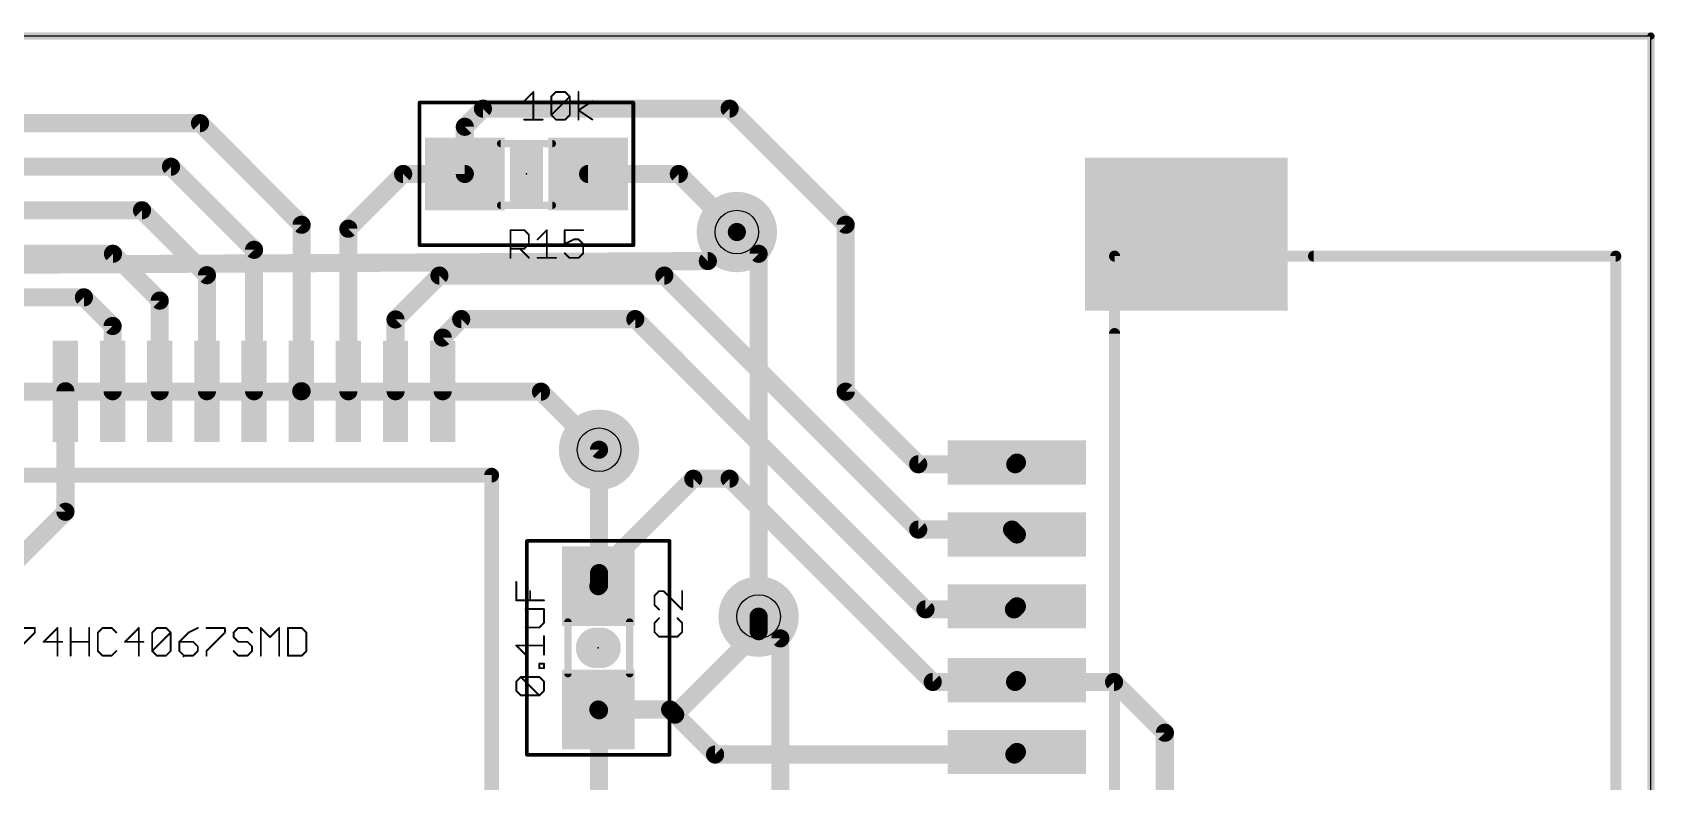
# Model space of a CAD drawing. Extents: x -0.1 to 97.8, y -2.6 to 30.1.
# Drawn here: x 75.39 to 97.75, y 19.73 to 30.05 of the extents above; entities that cross this region are included whole.
import ezdxf

# ---------------------------------------------------------------- set-up
doc = ezdxf.new("R2010")
doc.units = 0
for name, color, linetype in [('1', 22, 'CONTINUOUS'), ('16', 175, 'CONTINUOUS'), ('18', 82, 'CONTINUOUS'), ('20', 7, 'CONTINUOUS'), ('21', 253, 'CONTINUOUS'), ('23', 7, 'CONTINUOUS'), ('25', 253, 'CONTINUOUS'), ('27', 253, 'CONTINUOUS'), ('39', 22, 'CONTINUOUS'), ('44', 253, 'CONTINUOUS'), ('51', 253, 'CONTINUOUS')]:
    doc.layers.add(name, color=color, linetype=linetype)

# ---------------------------------------------------------------- blocks, each defined once
blk = doc.blocks.new('RECT')
blk.add_solid([(-0.5, -0.5), (0.5, -0.5), (-0.5, 0.5), (0.5, 0.5)])
blk = doc.blocks.new('ROUNDV')
at = {"const_width": 0.5}
blk.add_lwpolyline([(0, -0.25, 1), (0, 0.25, 1), (0, -0.25)], format="xyb", dxfattribs=at)

msp = doc.modelspace()

# ---------------------------------------------------------------- linework, layer by layer
at = {"layer": '1'}
for points, const_width in [([(0, 30), (97.7, 30)], 0.1), ([(97.7, 30), (97.7, 0)], 0.1), ([(81.35, 28.75), (81.6, 29)], 0.25), ([(81.6, 29), (85, 29)], 0.25), ([(85, 29), (86.6, 27.4)], 0.25), ([(77.7, 28.8), (10.9, 28.8)], 0.25), ([(79.1, 27.4), (77.7, 28.8)], 0.25), ([(81.35, 28.1), (81.35, 28.75)], 0.25), ([(77.3, 28.2), (16.9, 28.2)], 0.25), ([(78.445, 27.055), (77.3, 28.2)], 0.25), ([(79.745, 27.345), (80.5, 28.1)], 0.25), ([(80.5, 28.1), (81.35, 28.1)], 0.25), ([(83.05, 28.1), (84.3, 28.1)], 0.25), ([(84.3, 28.1), (85.1, 27.3)], 0.25), ([(76.9, 27.6), (20.8, 27.6)], 0.25), ([(77.795, 26.705), (76.9, 27.6)], 0.25), ([(79.1, 25.106), (79.1, 27.4)], 0.25), ([(86.6, 27.4), (86.6, 25.1)], 0.25), ([(79.745, 25.106), (79.745, 27.345)], 0.25), ([(76.5, 27), (27.3, 27)], 0.25), ([(77.145, 26.355), (76.5, 27)], 0.25), ([(78.445, 25.106), (78.445, 27.055)], 0.25), ([(77.795, 25.106), (77.795, 26.705)], 0.25), ([(80.395, 26.095), (81, 26.7)], 0.25), ([(81, 26.7), (84.1, 26.7)], 0.25), ([(84.1, 26.7), (87.6, 23.2)], 0.25), ([(76.1, 26.4), (30.7, 26.4)], 0.25), ([(76.495, 26.005), (76.1, 26.4)], 0.25), ([(77.145, 25.106), (77.145, 26.355)], 0.25), ([(80.395, 25.106), (80.395, 26.095)], 0.25), ([(81.045, 25.845), (81.3, 26.1)], 0.25), ([(81.3, 26.1), (83.7, 26.1)], 0.25), ([(83.7, 26.1), (87.7, 22.1)], 0.25), ([(76.495, 25.106), (76.495, 26.005)], 0.25), ([(81.045, 25.106), (81.045, 25.845)], 0.25), ([(75.845, 25.106), (75.845, 23.445)], 0.25), ([(79.095, 25.106), (79.1, 25.106)], 0.25), ([(86.6, 25.1), (87.6, 24.1)], 0.25), ([(83.2, 24.3), (83.2, 22.6)], 0.25), ([(87.6, 24.1), (88.9376, 24.1)], 0.25), ([(88.9376, 24.1), (88.9606, 24.123)], 0.25), ([(83.2, 22.6), (84.5, 23.9)], 0.25), ([(84.5, 23.9), (85, 23.9)], 0.25), ([(85, 23.9), (87.8, 21.1)], 0.25), ([(75.845, 23.445), (74.7, 22.3)], 0.25), ([(87.6, 23.2), (88.893, 23.2)], 0.25), ([(88.893, 23.2), (88.9606, 23.1324)], 0.25), ([(83.2, 22.43), (83.2, 22.6)], 0.25), ([(83.2, 22.43), (83.19, 22.42)], 0.25), ([(87.7, 22.1), (88.9188, 22.1)], 0.25), ([(88.9188, 22.1), (88.9606, 22.1418)], 0.25), ([(85.4, 21.8), (84.25, 20.65)], 0.25), ([(85.4, 22), (85.4, 21.8)], 0.25), ([(88.9348, 21.1), (88.9606, 21.1258)], 0.25), ([(87.8, 21.1), (88.9348, 21.1)], 0.25), ([(90.3, 21.1), (88.9348, 21.1)], 0.25), ([(91, 20.4), (90.3, 21.1)], 0.25), ([(83.2, 20.71), (83.19, 20.72)], 0.25), ([(83.19, 20.72), (84.18, 20.72)], 0.25), ([(83.2, 19.5), (83.2, 20.71)], 0.25), ([(84.18, 20.72), (84.25, 20.65)], 0.25), ([(84.25, 20.65), (84.8, 20.1)], 0.25), ([(91, 13.8), (91, 20.4)], 0.25), ([(84.8, 20.1), (88.9254, 20.1)], 0.25), ([(88.9254, 20.1), (88.9606, 20.1352)], 0.25)]:
    msp.add_lwpolyline(points, dxfattribs=dict(at, const_width=const_width))
for points, const_width in [([(97.725, 30, 1), (97.675, 30)], 0.05), ([(97.7, 29.975, 1), (97.7, 30.025)], 0.05), ([(81.6, 29.0625, 1), (81.6, 28.9375)], 0.125), ([(81.6442, 28.9558, 1), (81.5558, 29.0442)], 0.125), ([(85.0442, 29.0442, 1), (84.9558, 28.9558)], 0.125), ([(85, 28.9375, 1), (85, 29.0625)], 0.125), ([(77.7442, 28.8442, 1), (77.6558, 28.7558)], 0.125), ([(77.7, 28.7375, 1), (77.7, 28.8625)], 0.125), ([(81.4125, 28.75, 1), (81.2875, 28.75)], 0.125), ([(81.3058, 28.7942, 1), (81.3942, 28.7058)], 0.125), ([(77.3442, 28.2442, 1), (77.2558, 28.1558)], 0.125), ([(77.3, 28.1375, 1), (77.3, 28.2625)], 0.125), ([(80.5, 28.1625, 1), (80.5, 28.0375)], 0.125), ([(80.5442, 28.0558, 1), (80.4558, 28.1442)], 0.125), ([(81.35, 28.0375, 1), (81.35, 28.1625)], 0.125), ([(83.05, 28.1625, 1), (83.05, 28.0375)], 0.125), ([(84.3442, 28.1442, 1), (84.2558, 28.0558)], 0.125), ([(84.3, 28.0375, 1), (84.3, 28.1625)], 0.125), ([(81.2875, 28.1, 1), (81.4125, 28.1)], 0.125), ([(76.9442, 27.6442, 1), (76.8558, 27.5558)], 0.125), ([(76.9, 27.5375, 1), (76.9, 27.6625)], 0.125), ([(79.1625, 27.4, 1), (79.0375, 27.4)], 0.125), ([(79.0558, 27.3558, 1), (79.1442, 27.4442)], 0.125), ([(86.6625, 27.4, 1), (86.5375, 27.4)], 0.125), ([(86.5558, 27.3558, 1), (86.6442, 27.4442)], 0.125), ([(79.8075, 27.345, 1), (79.6825, 27.345)], 0.125), ([(79.7008, 27.3892, 1), (79.7892, 27.3008)], 0.125), ([(85.0558, 27.2558, 1), (85.1442, 27.3442)], 0.125), ([(76.5442, 27.0442, 1), (76.4558, 26.9558)], 0.125), ([(76.5, 26.9375, 1), (76.5, 27.0625)], 0.125), ([(78.5075, 27.055, 1), (78.3825, 27.055)], 0.125), ([(78.4008, 27.0108, 1), (78.4892, 27.0992)], 0.125), ([(77.8575, 26.705, 1), (77.7325, 26.705)], 0.125), ([(77.7508, 26.6608, 1), (77.8392, 26.7492)], 0.125), ([(81, 26.7625, 1), (81, 26.6375)], 0.125), ([(81.0442, 26.6558, 1), (80.9558, 26.7442)], 0.125), ([(84.1442, 26.7442, 1), (84.0558, 26.6558)], 0.125), ([(84.1, 26.6375, 1), (84.1, 26.7625)], 0.125), ([(76.1442, 26.4442, 1), (76.0558, 26.3558)], 0.125), ([(76.1, 26.3375, 1), (76.1, 26.4625)], 0.125), ([(77.2075, 26.355, 1), (77.0825, 26.355)], 0.125), ([(77.1008, 26.3108, 1), (77.1892, 26.3992)], 0.125), ([(80.4575, 26.095, 1), (80.3325, 26.095)], 0.125), ([(80.3508, 26.1392, 1), (80.4392, 26.0508)], 0.125), ([(81.3, 26.1625, 1), (81.3, 26.0375)], 0.125), ([(81.3442, 26.0558, 1), (81.2558, 26.1442)], 0.125), ([(83.7442, 26.1442, 1), (83.6558, 26.0558)], 0.125), ([(83.7, 26.0375, 1), (83.7, 26.1625)], 0.125), ([(76.5575, 26.005, 1), (76.4325, 26.005)], 0.125), ([(76.4508, 25.9608, 1), (76.5392, 26.0492)], 0.125), ([(81.1075, 25.845, 1), (80.9825, 25.845)], 0.125), ([(81.0008, 25.8892, 1), (81.0892, 25.8008)], 0.125), ([(75.9075, 25.106, 1), (75.7825, 25.106)], 0.125), ([(76.4325, 25.106, 1), (76.5575, 25.106)], 0.125), ([(77.0825, 25.106, 1), (77.2075, 25.106)], 0.125), ([(77.7325, 25.106, 1), (77.8575, 25.106)], 0.125), ([(78.3825, 25.106, 1), (78.5075, 25.106)], 0.125), ([(79.095, 25.1685, 1), (79.095, 25.0435)], 0.125), ([(79.0375, 25.106, 1), (79.1625, 25.106)], 0.125), ([(79.1, 25.0435, 1), (79.1, 25.1685)], 0.125), ([(79.6825, 25.106, 1), (79.8075, 25.106)], 0.125), ([(80.3325, 25.106, 1), (80.4575, 25.106)], 0.125), ([(80.9825, 25.106, 1), (81.1075, 25.106)], 0.125), ([(86.6442, 25.1442, 1), (86.5558, 25.0558)], 0.125), ([(86.5375, 25.1, 1), (86.6625, 25.1)], 0.125), ([(83.2625, 24.3, 1), (83.1375, 24.3)], 0.125), ([(87.6, 24.1625, 1), (87.6, 24.0375)], 0.125), ([(87.5558, 24.0558, 1), (87.6442, 24.1442)], 0.125), ([(88.8934, 24.1442, 1), (88.9818, 24.0558)], 0.125), ([(89.0048, 24.0788, 1), (88.9164, 24.1672)], 0.125), ([(88.9376, 24.0375, 1), (88.9376, 24.1625)], 0.125), ([(84.5, 23.9625, 1), (84.5, 23.8375)], 0.125), ([(84.5442, 23.8558, 1), (84.4558, 23.9442)], 0.125), ([(85.0442, 23.9442, 1), (84.9558, 23.8558)], 0.125), ([(85, 23.8375, 1), (85, 23.9625)], 0.125), ([(75.7825, 23.445, 1), (75.9075, 23.445)], 0.125), ([(75.8892, 23.4008, 1), (75.8008, 23.4892)], 0.125), ([(87.6, 23.2625, 1), (87.6, 23.1375)], 0.125), ([(87.5558, 23.1558, 1), (87.6442, 23.2442)], 0.125), ([(88.9372, 23.2442, 1), (88.8488, 23.1558)], 0.125), ([(88.893, 23.1375, 1), (88.893, 23.2625)], 0.125), ([(88.9164, 23.0882, 1), (89.0048, 23.1766)], 0.125), ([(83.2625, 22.6, 1), (83.1375, 22.6)], 0.125), ([(83.1558, 22.6442, 1), (83.2442, 22.5558)], 0.125), ([(83.1375, 22.6, 1), (83.2625, 22.6)], 0.125), ([(83.1458, 22.4642, 1), (83.2342, 22.3758)], 0.125), ([(83.1375, 22.43, 1), (83.2625, 22.43)], 0.125), ([(83.2442, 22.3858, 1), (83.1558, 22.4742)], 0.125), ([(87.7, 22.1625, 1), (87.7, 22.0375)], 0.125), ([(87.6558, 22.0558, 1), (87.7442, 22.1442)], 0.125), ([(88.8746, 22.1442, 1), (88.963, 22.0558)], 0.125), ([(89.0048, 22.0976, 1), (88.9164, 22.186)], 0.125), ([(88.9188, 22.0375, 1), (88.9188, 22.1625)], 0.125), ([(85.4625, 22, 1), (85.3375, 22)], 0.125), ([(85.4442, 21.7558, 1), (85.3558, 21.8442)], 0.125), ([(85.3375, 21.8, 1), (85.4625, 21.8)], 0.125), ([(89.0048, 21.0816, 1), (88.9164, 21.17)], 0.125), ([(87.8, 21.1625, 1), (87.8, 21.0375)], 0.125), ([(87.7558, 21.0558, 1), (87.8442, 21.1442)], 0.125), ([(88.9348, 21.1625, 1), (88.9348, 21.0375)], 0.125), ([(88.8906, 21.1442, 1), (88.979, 21.0558)], 0.125), ([(88.9348, 21.0375, 1), (88.9348, 21.1625)], 0.125), ([(90.3442, 21.1442, 1), (90.2558, 21.0558)], 0.125), ([(90.3, 21.0375, 1), (90.3, 21.1625)], 0.125), ([(83.2342, 20.7642, 1), (83.1458, 20.6758)], 0.125), ([(83.19, 20.7825, 1), (83.19, 20.6575)], 0.125), ([(83.2625, 20.71, 1), (83.1375, 20.71)], 0.125), ([(83.1558, 20.6658, 1), (83.2442, 20.7542)], 0.125), ([(84.2242, 20.7642, 1), (84.1358, 20.6758)], 0.125), ([(84.18, 20.6575, 1), (84.18, 20.7825)], 0.125), ([(84.2942, 20.6942, 1), (84.2058, 20.6058)], 0.125), ([(84.2058, 20.6942, 1), (84.2942, 20.6058)], 0.125), ([(84.2058, 20.6058, 1), (84.2942, 20.6942)], 0.125), ([(91.0625, 20.4, 1), (90.9375, 20.4)], 0.125), ([(90.9558, 20.3558, 1), (91.0442, 20.4442)], 0.125), ([(84.8, 20.1625, 1), (84.8, 20.0375)], 0.125), ([(84.7558, 20.0558, 1), (84.8442, 20.1442)], 0.125), ([(88.8812, 20.1442, 1), (88.9696, 20.0558)], 0.125), ([(89.0048, 20.091, 1), (88.9164, 20.1794)], 0.125), ([(88.9254, 20.0375, 1), (88.9254, 20.1625)], 0.125)]:
    msp.add_lwpolyline(points, format="xyb", dxfattribs=dict(at, const_width=const_width))
at = {"layer": '16'}
for points, const_width in [([(0, 30), (97.7, 30)], 0.01), ([(97.7, 30), (97.7, 0)], 0.01), ([(84.7, 26.9), (85.1, 27.3)], 0.25), ([(85.1, 27.3), (85.4, 27)], 0.25), ([(85.4, 27), (85.4, 22)], 0.25), ([(65.5, 26.8), (84.7, 26.9)], 0.25), ([(72.6, 25.1), (82.4, 25.1)], 0.25), ([(82.4, 25.1), (83.2, 24.3)], 0.25), ([(85.7, 21.7), (85.4, 22)], 0.25), ([(85.7, 6.4), (85.7, 21.7)], 0.25)]:
    msp.add_lwpolyline(points, dxfattribs=dict(at, const_width=const_width))
for points, const_width in [([(97.7025, 30, 1), (97.6975, 30)], 0.005), ([(97.7, 29.9975, 1), (97.7, 30.0025)], 0.005), ([(85.1442, 27.3442, 1), (85.0558, 27.2558)], 0.125), ([(85.1442, 27.2558, 1), (85.0558, 27.3442)], 0.125), ([(85.4625, 27, 1), (85.3375, 27)], 0.125), ([(85.3558, 26.9558, 1), (85.4442, 27.0442)], 0.125), ([(84.6558, 26.9442, 1), (84.7442, 26.8558)], 0.125), ([(84.7003, 26.8375, 1), (84.6997, 26.9625)], 0.125), ([(82.4442, 25.1442, 1), (82.3558, 25.0558)], 0.125), ([(82.4, 25.0375, 1), (82.4, 25.1625)], 0.125), ([(83.1558, 24.2558, 1), (83.2442, 24.3442)], 0.125), ([(85.4442, 22.0442, 1), (85.3558, 21.9558)], 0.125), ([(85.3375, 22, 1), (85.4625, 22)], 0.125), ([(85.7625, 21.7, 1), (85.6375, 21.7)], 0.125), ([(85.6558, 21.6558, 1), (85.7442, 21.7442)], 0.125)]:
    msp.add_lwpolyline(points, format="xyb", dxfattribs=dict(at, const_width=const_width))
at = {"layer": '20'}
for p, q in [((97.7, 30), (0, 30)), ((97.7, 0), (97.7, 30))]:
    msp.add_line(p, q, dxfattribs=at)
at = {"layer": '21'}
for points, const_width in [([(97.2156, 26.9678), (93.05, 26.9678)], 0.1524), ([(97.2156, 6.2922), (97.2156, 26.9678)], 0.1524), ([(90.3068, 25.901), (90.3068, 7.359)], 0.1524), ([(73.22, 23.95), (81.72, 23.95)], 0.2032), ([(81.72, 23.95), (81.72, 18.95)], 0.2032), ([(83.2205, 21.57), (83.1595, 21.57)], 0.5588)]:
    msp.add_lwpolyline(points, dxfattribs=dict(at, const_width=const_width))
for points, const_width in [([(93.05, 27.0059, 1), (93.05, 26.9297)], 0.0762), ([(97.2537, 26.9678, 1), (97.1775, 26.9678)], 0.0762), ([(97.2156, 26.9297, 1), (97.2156, 27.0059)], 0.0762), ([(90.3449, 25.901, 1), (90.2687, 25.901)], 0.0762), ([(81.7708, 23.95, 1), (81.6692, 23.95)], 0.1016), ([(81.72, 23.8992, 1), (81.72, 24.0008)], 0.1016), ([(83.1595, 21.7097, 1), (83.1595, 21.4303)], 0.2794), ([(83.2205, 21.4303, 1), (83.2205, 21.7097)], 0.2794)]:
    msp.add_lwpolyline(points, format="xyb", dxfattribs=dict(at, const_width=const_width))
at = {"layer": '23'}
for p in [(82.2, 28.1), (83.19, 21.57), (77.47, 21.45)]:
    msp.add_point(p, dxfattribs=at)
at = {"layer": '25', "const_width": 0.0127}
for points in [[(81.9791, 27.332, 1), (81.9791, 27.3193)], [(81.9854, 27.3256, 1), (81.9727, 27.3256)], [(82.1742, 27.3301, 1), (82.1653, 27.3211)], [(82.1697, 27.3193, 1), (82.1697, 27.332)], [(82.4867, 27.3256, 1), (82.474, 27.3256)], [(82.4849, 27.3211, 1), (82.4759, 27.3301)], [(82.7275, 27.332, 1), (82.7275, 27.3193)], [(82.7338, 27.3256, 1), (82.7211, 27.3256)], [(82.9817, 27.3193, 1), (82.9817, 27.332)], [(81.9791, 27.0778, 1), (81.9791, 27.0651)], [(82.1107, 27.0759, 1), (82.1017, 27.0669)], [(82.1653, 27.0759, 1), (82.1742, 27.0669)], [(82.1697, 27.0651, 1), (82.1697, 27.0778)], [(82.2396, 27.2621, 1), (82.2269, 27.2621)], [(82.2269, 27.135, 1), (82.2396, 27.135)], [(82.2288, 27.2576, 1), (82.2378, 27.2666)], [(82.2378, 27.1305, 1), (82.2288, 27.1395)], [(82.3488, 27.203, 1), (82.3578, 27.194)], [(82.7247, 27.1406, 1), (82.7303, 27.1293)], [(82.7211, 27.135, 1), (82.7338, 27.135)], [(82.8546, 27.2049, 1), (82.8546, 27.1922)], [(82.8574, 27.1928, 1), (82.8518, 27.2042)], [(82.9226, 27.203, 1), (82.9137, 27.194)], [(82.9182, 27.1922, 1), (82.9182, 27.2049)], [(82.9881, 27.135, 1), (82.9754, 27.135)], [(82.9772, 27.1305, 1), (82.9862, 27.1395)], [(81.9727, 26.9443, 1), (81.9854, 26.9443)], [(82.2288, 26.9398, 1), (82.2378, 26.9488)], [(82.3533, 26.9507, 1), (82.3533, 26.938)], [(82.474, 26.9443, 1), (82.4867, 26.9443)], [(82.6075, 26.938, 1), (82.6075, 26.9507)], [(82.732, 27.0123, 1), (82.723, 27.0034)], [(82.791, 26.9507, 1), (82.791, 26.938)], [(82.7866, 26.9398, 1), (82.7955, 26.9488)], [(82.9137, 26.9488, 1), (82.9226, 26.9398)], [(82.9182, 26.938, 1), (82.9182, 26.9507)], [(82.9754, 27.0079, 1), (82.9881, 27.0079)], [(82.9862, 27.0034, 1), (82.9772, 27.0123)], [(84.0279, 22.3581, 1), (84.0279, 22.3454)], [(84.0324, 22.3472, 1), (84.0234, 22.3562)], [(84.096, 22.3562, 1), (84.087, 22.3472)], [(84.0915, 22.3454, 1), (84.0915, 22.3581)], [(84.3521, 22.3517, 1), (84.3394, 22.3517)], [(83.9707, 22.2882, 1), (83.958, 22.2882)], [(83.9599, 22.2926, 1), (83.9689, 22.2837)], [(83.9689, 22.1655, 1), (83.9599, 22.1566)], [(83.958, 22.161, 1), (83.9707, 22.161)], [(83.9707, 21.9139, 1), (83.958, 21.9139)], [(83.9599, 21.9184, 1), (83.9689, 21.9095)], [(84.0234, 22.093, 1), (84.0324, 22.102)], [(84.0324, 21.973, 1), (84.0234, 21.982)], [(84.2866, 21.982, 1), (84.2777, 21.973)], [(84.3394, 22.0975, 1), (84.3521, 22.0975)], [(84.3521, 21.9139, 1), (84.3394, 21.9139)], [(84.3412, 22.093, 1), (84.3502, 22.102)], [(84.3412, 21.9095, 1), (84.3502, 21.9184)], [(83.9689, 21.7913, 1), (83.9599, 21.7823)], [(83.958, 21.7868, 1), (83.9707, 21.7868)], [(84.0279, 21.7296, 1), (84.0279, 21.7169)], [(84.0234, 21.7188, 1), (84.0324, 21.7278)], [(84.2777, 21.7278, 1), (84.2866, 21.7188)], [(84.2821, 21.7169, 1), (84.2821, 21.7296)], [(84.3394, 21.7868, 1), (84.3521, 21.7868)], [(84.3502, 21.7823, 1), (84.3412, 21.7913)]]:
    msp.add_lwpolyline(points, format="xyb", dxfattribs=at)
at = {"layer": '25', "const_width": 0.0254}
for points in [[(81.9791, 26.9443), (81.9791, 27.3256)], [(81.9791, 27.3256), (82.1697, 27.3256)], [(82.1697, 27.3256), (82.2333, 27.2621)], [(82.3533, 27.1985), (82.4804, 27.3256)], [(82.4804, 27.3256), (82.4804, 26.9443)], [(82.9817, 27.3256), (82.7275, 27.3256)], [(82.7275, 27.3256), (82.7275, 27.135)], [(82.1697, 27.0714), (81.9791, 27.0714)], [(82.1062, 27.0714), (82.2333, 26.9443)], [(82.2333, 27.135), (82.1697, 27.0714)], [(82.2333, 27.2621), (82.2333, 27.135)], [(82.7275, 27.135), (82.8546, 27.1985)], [(82.8546, 27.1985), (82.9182, 27.1985)], [(82.9182, 27.1985), (82.9817, 27.135)], [(82.9817, 27.135), (82.9817, 27.0079)], [(82.3533, 26.9443), (82.6075, 26.9443)], [(82.791, 26.9443), (82.7275, 27.0079)], [(82.9182, 26.9443), (82.791, 26.9443)], [(82.9817, 27.0079), (82.9182, 26.9443)], [(84.0279, 22.3517), (83.9644, 22.2882)], [(84.0915, 22.3517), (84.0279, 22.3517)], [(84.3457, 22.0975), (84.0915, 22.3517)], [(84.3457, 22.3517), (84.3457, 22.0975)], [(83.9644, 22.2882), (83.9644, 22.161)], [(83.9644, 22.161), (84.0279, 22.0975)], [(84.0279, 21.9775), (83.9644, 21.9139)], [(83.9644, 21.9139), (83.9644, 21.7868)], [(84.3457, 21.9139), (84.2821, 21.9775)], [(84.3457, 21.7868), (84.3457, 21.9139)], [(83.9644, 21.7868), (84.0279, 21.7233)], [(84.0279, 21.7233), (84.2821, 21.7233)], [(84.2821, 21.7233), (84.3457, 21.7868)]]:
    msp.add_lwpolyline(points, dxfattribs=at)
at = {"layer": '27', "const_width": 0.0254}
for points in [[(82.1684, 29.1035), (82.2956, 29.2306)], [(82.2956, 29.2306), (82.2956, 28.8493)], [(82.5427, 29.1671), (82.6062, 29.2306)], [(82.5427, 28.9129), (82.5427, 29.1671)], [(82.5427, 28.9129), (82.7969, 29.1671)], [(82.6062, 29.2306), (82.7333, 29.2306)], [(82.7333, 29.2306), (82.7969, 29.1671)], [(82.7969, 29.1671), (82.7969, 28.9129)], [(82.9169, 28.8493), (82.9169, 29.2306)], [(82.9169, 28.9764), (83.1075, 29.1035)], [(82.1684, 28.8493), (82.4227, 28.8493)], [(82.6062, 28.8493), (82.5427, 28.9129)], [(82.7333, 28.8493), (82.6062, 28.8493)], [(82.7969, 28.9129), (82.7333, 28.8493)], [(83.1075, 28.8493), (82.9169, 28.9764)], [(82.0594, 22.2245), (82.0594, 22.4787)], [(82.25, 22.2245), (82.25, 22.3516)], [(82.4407, 22.2245), (82.0594, 22.2245)], [(82.4407, 22.1045), (82.1865, 22.1045)], [(82.3771, 21.8503), (82.4407, 21.9138)], [(82.4407, 21.9138), (82.4407, 22.1045)], [(75.1695, 21.844), (75.4237, 21.844)], [(75.4237, 21.7805), (75.1695, 21.5263)], [(75.4237, 21.844), (75.4237, 21.7805)], [(75.7344, 21.844), (75.5437, 21.6534)], [(75.7344, 21.4627), (75.7344, 21.844)], [(75.9179, 21.4627), (75.9179, 21.844)], [(76.1722, 21.844), (76.1722, 21.4627)], [(76.3557, 21.844), (76.2921, 21.7805)], [(76.2921, 21.7805), (76.2921, 21.5263)], [(76.4828, 21.844), (76.3557, 21.844)], [(76.5464, 21.7805), (76.4828, 21.844)], [(76.857, 21.844), (76.6664, 21.6534)], [(76.857, 21.4627), (76.857, 21.844)], [(77.0406, 21.7805), (77.1041, 21.844)], [(77.0406, 21.5263), (77.0406, 21.7805)], [(77.0406, 21.5263), (77.2948, 21.7805)], [(77.1041, 21.844), (77.2312, 21.844)], [(77.2312, 21.844), (77.2948, 21.7805)], [(77.2948, 21.7805), (77.2948, 21.5263)], [(77.5419, 21.7805), (77.4148, 21.6534)], [(77.669, 21.844), (77.5419, 21.7805)], [(77.789, 21.844), (78.0432, 21.844)], [(78.0432, 21.7805), (77.789, 21.5263)], [(78.0432, 21.844), (78.0432, 21.7805)], [(78.2267, 21.844), (78.1632, 21.7805)], [(78.1632, 21.7805), (78.1632, 21.7169)], [(78.1632, 21.7169), (78.2267, 21.6534)], [(78.3538, 21.844), (78.2267, 21.844)], [(78.4174, 21.7805), (78.3538, 21.844)], [(78.5374, 21.4627), (78.5374, 21.844)], [(78.5374, 21.844), (78.6645, 21.7169)], [(78.6645, 21.7169), (78.7916, 21.844)], [(78.7916, 21.844), (78.7916, 21.4627)], [(78.9116, 21.844), (78.9116, 21.4627)], [(79.1022, 21.844), (78.9116, 21.844)], [(79.1658, 21.7805), (79.1022, 21.844)], [(79.1658, 21.5263), (79.1658, 21.7805)], [(82.1865, 21.8503), (82.3771, 21.8503)], [(82.4407, 21.4761), (82.4407, 21.7303)], [(75.5437, 21.6534), (75.7979, 21.6534)], [(75.9179, 21.6534), (76.1722, 21.6534)], [(76.2921, 21.5263), (76.3557, 21.4627)], [(76.3557, 21.4627), (76.4828, 21.4627)], [(76.4828, 21.4627), (76.5464, 21.5263)], [(76.6664, 21.6534), (76.9206, 21.6534)], [(77.1041, 21.4627), (77.0406, 21.5263)], [(77.2312, 21.4627), (77.1041, 21.4627)], [(77.2948, 21.5263), (77.2312, 21.4627)], [(77.4148, 21.6534), (77.4148, 21.5263)], [(77.6054, 21.6534), (77.4148, 21.6534)], [(77.4148, 21.5263), (77.4783, 21.4627)], [(77.4783, 21.4627), (77.6054, 21.4627)], [(77.669, 21.5898), (77.6054, 21.6534)], [(77.6054, 21.4627), (77.669, 21.5263)], [(77.669, 21.5263), (77.669, 21.5898)], [(77.789, 21.5263), (77.789, 21.4627)], [(78.2267, 21.4627), (78.1632, 21.5263)], [(78.2267, 21.6534), (78.3538, 21.6534)], [(78.3538, 21.4627), (78.2267, 21.4627)], [(78.3538, 21.6534), (78.4174, 21.5898)], [(78.4174, 21.5263), (78.3538, 21.4627)], [(78.4174, 21.5898), (78.4174, 21.5263)], [(78.9116, 21.4627), (79.1022, 21.4627)], [(79.1022, 21.4627), (79.1658, 21.5263)], [(82.1865, 21.4761), (82.0594, 21.6032)], [(82.0594, 21.6032), (82.4407, 21.6032)], [(82.3771, 21.289), (82.3771, 21.3525)], [(82.3771, 21.3525), (82.4407, 21.3525)], [(82.4407, 21.289), (82.3771, 21.289)], [(82.4407, 21.3525), (82.4407, 21.289)], [(82.0594, 21.1054), (82.1229, 21.169)], [(82.0594, 20.9783), (82.0594, 21.1054)], [(82.1229, 21.169), (82.3771, 21.169)], [(82.3771, 20.9148), (82.1229, 21.169)], [(82.3771, 21.169), (82.4407, 21.1054)], [(82.4407, 21.1054), (82.4407, 20.9783)], [(82.1229, 20.9148), (82.0594, 20.9783)], [(82.3771, 20.9148), (82.1229, 20.9148)], [(82.4407, 20.9783), (82.3771, 20.9148)]]:
    msp.add_lwpolyline(points, dxfattribs=at)
at = {"layer": '27', "const_width": 0.0127}
for points in [[(82.164, 29.108, 1), (82.1729, 29.099)], [(82.3019, 29.2306, 1), (82.2892, 29.2306)], [(82.3, 29.2261, 1), (82.2911, 29.2351)], [(82.549, 29.1671, 1), (82.5363, 29.1671)], [(82.5382, 29.1716, 1), (82.5471, 29.1626)], [(82.6062, 29.237, 1), (82.6062, 29.2243)], [(82.6107, 29.2261, 1), (82.6017, 29.2351)], [(82.7378, 29.2351, 1), (82.7288, 29.2261)], [(82.7333, 29.2243, 1), (82.7333, 29.237)], [(82.8032, 29.1671, 1), (82.7905, 29.1671)], [(82.8014, 29.1626, 1), (82.7924, 29.1716)], [(82.7924, 29.1626, 1), (82.8014, 29.1716)], [(82.9232, 29.2306, 1), (82.9105, 29.2306)], [(83.111, 29.0982, 1), (83.104, 29.1088)], [(82.1684, 28.8557, 1), (82.1684, 28.843)], [(82.2892, 28.8493, 1), (82.3019, 28.8493)], [(82.4227, 28.843, 1), (82.4227, 28.8557)], [(82.5471, 28.9173, 1), (82.5382, 28.9084)], [(82.5382, 28.9173, 1), (82.5471, 28.9084)], [(82.5363, 28.9129, 1), (82.549, 28.9129)], [(82.6062, 28.8557, 1), (82.6062, 28.843)], [(82.6017, 28.8448, 1), (82.6107, 28.8538)], [(82.7288, 28.8538, 1), (82.7378, 28.8448)], [(82.7333, 28.843, 1), (82.7333, 28.8557)], [(82.7905, 28.9129, 1), (82.8032, 28.9129)], [(82.8014, 28.9084, 1), (82.7924, 28.9173)], [(82.9204, 28.9817, 1), (82.9133, 28.9711)], [(82.9133, 28.9817, 1), (82.9204, 28.9711)], [(82.9105, 28.8493, 1), (82.9232, 28.8493)], [(83.104, 28.844, 1), (83.111, 28.8546)], [(82.0657, 22.4787, 1), (82.053, 22.4787)], [(82.2564, 22.3516, 1), (82.2437, 22.3516)], [(82.053, 22.2245, 1), (82.0657, 22.2245)], [(82.0594, 22.2308, 1), (82.0594, 22.2181)], [(82.2437, 22.2245, 1), (82.2564, 22.2245)], [(82.4407, 22.2181, 1), (82.4407, 22.2308)], [(82.1865, 22.1108, 1), (82.1865, 22.0981)], [(82.4471, 22.1045, 1), (82.4344, 22.1045)], [(82.4344, 21.9138, 1), (82.4471, 21.9138)], [(82.4452, 21.9093, 1), (82.4362, 21.9183)], [(82.4407, 22.0981, 1), (82.4407, 22.1108)], [(75.4301, 21.844, 1), (75.4174, 21.844)], [(75.4174, 21.7805, 1), (75.4301, 21.7805)], [(75.4282, 21.776, 1), (75.4193, 21.785)], [(75.4237, 21.8377, 1), (75.4237, 21.8504)], [(75.7407, 21.844, 1), (75.728, 21.844)], [(75.7389, 21.8395, 1), (75.7299, 21.8485)], [(75.9243, 21.844, 1), (75.9116, 21.844)], [(76.1785, 21.844, 1), (76.1658, 21.844)], [(76.2985, 21.7805, 1), (76.2858, 21.7805)], [(76.2877, 21.785, 1), (76.2966, 21.776)], [(76.3557, 21.8504, 1), (76.3557, 21.8377)], [(76.3602, 21.8395, 1), (76.3512, 21.8485)], [(76.4873, 21.8485, 1), (76.4783, 21.8395)], [(76.4828, 21.8377, 1), (76.4828, 21.8504)], [(76.5419, 21.776, 1), (76.5508, 21.785)], [(76.8634, 21.844, 1), (76.8507, 21.844)], [(76.8615, 21.8395, 1), (76.8525, 21.8485)], [(77.0469, 21.7805, 1), (77.0342, 21.7805)], [(77.0361, 21.785, 1), (77.045, 21.776)], [(77.1041, 21.8504, 1), (77.1041, 21.8377)], [(77.1086, 21.8395, 1), (77.0996, 21.8485)], [(77.2357, 21.8485, 1), (77.2267, 21.8395)], [(77.2312, 21.8377, 1), (77.2312, 21.8504)], [(77.3011, 21.7805, 1), (77.2884, 21.7805)], [(77.2993, 21.776, 1), (77.2903, 21.785)], [(77.2903, 21.776, 1), (77.2993, 21.785)], [(77.539, 21.7861, 1), (77.5447, 21.7748)], [(77.5464, 21.776, 1), (77.5374, 21.785)], [(77.6718, 21.8383, 1), (77.6661, 21.8497)], [(77.789, 21.8504, 1), (77.789, 21.8377)], [(78.0495, 21.844, 1), (78.0368, 21.844)], [(78.0368, 21.7805, 1), (78.0495, 21.7805)], [(78.0477, 21.776, 1), (78.0387, 21.785)], [(78.0432, 21.8377, 1), (78.0432, 21.8504)], [(78.1695, 21.7805, 1), (78.1568, 21.7805)], [(78.1587, 21.785, 1), (78.1677, 21.776)], [(78.1677, 21.7214, 1), (78.1587, 21.7124)], [(78.1568, 21.7169, 1), (78.1695, 21.7169)], [(78.2267, 21.8504, 1), (78.2267, 21.8377)], [(78.2312, 21.8395, 1), (78.2222, 21.8485)], [(78.3583, 21.8485, 1), (78.3493, 21.8395)], [(78.3538, 21.8377, 1), (78.3538, 21.8504)], [(78.4129, 21.776, 1), (78.4219, 21.785)], [(78.5437, 21.844, 1), (78.531, 21.844)], [(78.5419, 21.8485, 1), (78.5329, 21.8395)], [(78.66, 21.7214, 1), (78.669, 21.7124)], [(78.66, 21.7124, 1), (78.669, 21.7214)], [(78.7979, 21.844, 1), (78.7852, 21.844)], [(78.7961, 21.8395, 1), (78.7871, 21.8485)], [(78.9116, 21.8504, 1), (78.9116, 21.8377)], [(78.9179, 21.844, 1), (78.9052, 21.844)], [(79.1067, 21.8485, 1), (79.0978, 21.8395)], [(79.1022, 21.8377, 1), (79.1022, 21.8504)], [(79.1722, 21.7805, 1), (79.1595, 21.7805)], [(79.1613, 21.776, 1), (79.1703, 21.785)], [(82.1865, 21.8566, 1), (82.1865, 21.8439)], [(82.3727, 21.8548, 1), (82.3816, 21.8458)], [(82.3771, 21.8439, 1), (82.3771, 21.8566)], [(82.4471, 21.7303, 1), (82.4344, 21.7303)], [(75.5437, 21.6597, 1), (75.5437, 21.647)], [(75.5392, 21.6579, 1), (75.5482, 21.6489)], [(75.728, 21.4627, 1), (75.7407, 21.4627)], [(75.7979, 21.647, 1), (75.7979, 21.6597)], [(75.9179, 21.6597, 1), (75.9179, 21.647)], [(75.9116, 21.4627, 1), (75.9243, 21.4627)], [(76.1658, 21.4627, 1), (76.1785, 21.4627)], [(76.1722, 21.647, 1), (76.1722, 21.6597)], [(76.2858, 21.5263, 1), (76.2985, 21.5263)], [(76.2966, 21.5307, 1), (76.2877, 21.5218)], [(76.3557, 21.4691, 1), (76.3557, 21.4564)], [(76.3512, 21.4582, 1), (76.3602, 21.4672)], [(76.4783, 21.4672, 1), (76.4873, 21.4582)], [(76.4828, 21.4564, 1), (76.4828, 21.4691)], [(76.5508, 21.5218, 1), (76.5419, 21.5307)], [(76.6664, 21.6597, 1), (76.6664, 21.647)], [(76.6619, 21.6579, 1), (76.6708, 21.6489)], [(76.8507, 21.4627, 1), (76.8634, 21.4627)], [(76.9206, 21.647, 1), (76.9206, 21.6597)], [(77.045, 21.5307, 1), (77.0361, 21.5218)], [(77.0361, 21.5307, 1), (77.045, 21.5218)], [(77.0342, 21.5263, 1), (77.0469, 21.5263)], [(77.1041, 21.4691, 1), (77.1041, 21.4564)], [(77.0996, 21.4582, 1), (77.1086, 21.4672)], [(77.2267, 21.4672, 1), (77.2357, 21.4582)], [(77.2312, 21.4564, 1), (77.2312, 21.4691)], [(77.2884, 21.5263, 1), (77.3011, 21.5263)], [(77.2993, 21.5218, 1), (77.2903, 21.5307)], [(77.4211, 21.6534, 1), (77.4084, 21.6534)], [(77.4148, 21.6597, 1), (77.4148, 21.647)], [(77.4103, 21.6579, 1), (77.4193, 21.6489)], [(77.4193, 21.5307, 1), (77.4103, 21.5218)], [(77.4084, 21.5263, 1), (77.4211, 21.5263)], [(77.4783, 21.4691, 1), (77.4783, 21.4564)], [(77.4738, 21.4582, 1), (77.4828, 21.4672)], [(77.6099, 21.6579, 1), (77.6009, 21.6489)], [(77.6009, 21.4672, 1), (77.6099, 21.4582)], [(77.6054, 21.647, 1), (77.6054, 21.6597)], [(77.6054, 21.4564, 1), (77.6054, 21.4691)], [(77.6753, 21.5898, 1), (77.6626, 21.5898)], [(77.6626, 21.5263, 1), (77.6753, 21.5263)], [(77.6645, 21.5853, 1), (77.6735, 21.5943)], [(77.6735, 21.5218, 1), (77.6645, 21.5307)], [(77.7953, 21.5263, 1), (77.7826, 21.5263)], [(77.7845, 21.5307, 1), (77.7935, 21.5218)], [(77.7826, 21.4627, 1), (77.7953, 21.4627)], [(78.1677, 21.5307, 1), (78.1587, 21.5218)], [(78.2267, 21.6597, 1), (78.2267, 21.647)], [(78.2267, 21.4691, 1), (78.2267, 21.4564)], [(78.2222, 21.6489, 1), (78.2312, 21.6579)], [(78.2222, 21.4582, 1), (78.2312, 21.4672)], [(78.3583, 21.6579, 1), (78.3493, 21.6489)], [(78.3493, 21.4672, 1), (78.3583, 21.4582)], [(78.3538, 21.647, 1), (78.3538, 21.6597)], [(78.3538, 21.4564, 1), (78.3538, 21.4691)], [(78.4237, 21.5898, 1), (78.411, 21.5898)], [(78.411, 21.5263, 1), (78.4237, 21.5263)], [(78.4129, 21.5853, 1), (78.4219, 21.5943)], [(78.4219, 21.5218, 1), (78.4129, 21.5307)], [(78.531, 21.4627, 1), (78.5437, 21.4627)], [(78.7852, 21.4627, 1), (78.7979, 21.4627)], [(78.9116, 21.4691, 1), (78.9116, 21.4564)], [(78.9052, 21.4627, 1), (78.9179, 21.4627)], [(79.0978, 21.4672, 1), (79.1067, 21.4582)], [(79.1022, 21.4564, 1), (79.1022, 21.4691)], [(79.1595, 21.5263, 1), (79.1722, 21.5263)], [(79.1703, 21.5218, 1), (79.1613, 21.5307)], [(82.0639, 21.6077, 1), (82.0549, 21.5987)], [(82.0594, 21.6095, 1), (82.0594, 21.5968)], [(82.182, 21.4716, 1), (82.191, 21.4806)], [(82.4344, 21.4761, 1), (82.4471, 21.4761)], [(82.4407, 21.5968, 1), (82.4407, 21.6095)], [(82.3771, 21.3589, 1), (82.3771, 21.3462)], [(82.3771, 21.2953, 1), (82.3771, 21.2826)], [(82.3835, 21.3525, 1), (82.3708, 21.3525)], [(82.3708, 21.289, 1), (82.3835, 21.289)], [(82.4471, 21.3525, 1), (82.4344, 21.3525)], [(82.4344, 21.289, 1), (82.4471, 21.289)], [(82.4407, 21.3462, 1), (82.4407, 21.3589)], [(82.4407, 21.2826, 1), (82.4407, 21.2953)], [(82.0657, 21.1054, 1), (82.053, 21.1054)], [(82.0549, 21.1099, 1), (82.0639, 21.1009)], [(82.1229, 21.1753, 1), (82.1229, 21.1626)], [(82.1274, 21.1735, 1), (82.1184, 21.1645)], [(82.1274, 21.1645, 1), (82.1184, 21.1735)], [(82.3816, 21.1735, 1), (82.3727, 21.1645)], [(82.3771, 21.1626, 1), (82.3771, 21.1753)], [(82.4471, 21.1054, 1), (82.4344, 21.1054)], [(82.4362, 21.1009, 1), (82.4452, 21.1099)], [(82.053, 20.9783, 1), (82.0657, 20.9783)], [(82.0639, 20.9828, 1), (82.0549, 20.9738)], [(82.1229, 20.9211, 1), (82.1229, 20.9084)], [(82.1184, 20.9103, 1), (82.1274, 20.9193)], [(82.3727, 20.9193, 1), (82.3816, 20.9103)], [(82.3727, 20.9103, 1), (82.3816, 20.9193)], [(82.3771, 20.9084, 1), (82.3771, 20.9211)], [(82.4344, 20.9783, 1), (82.4471, 20.9783)], [(82.4452, 20.9738, 1), (82.4362, 20.9828)]]:
    msp.add_lwpolyline(points, format="xyb", dxfattribs=at)
at = {"layer": '39', "const_width": 0.0508}
for points in [[(80.727, 27.117), (80.727, 29.083)], [(80.727, 29.083), (83.673, 29.083)], [(83.673, 29.083), (83.673, 27.117)], [(83.673, 27.117), (80.727, 27.117)], [(82.207, 20.097), (82.207, 23.043)], [(82.207, 23.043), (84.173, 23.043)], [(84.173, 23.043), (84.173, 20.097)], [(84.173, 20.097), (82.207, 20.097)]]:
    msp.add_lwpolyline(points, dxfattribs=at)
at = {"layer": '39', "const_width": 0.0254}
for points in [[(80.7397, 29.083, 1), (80.7143, 29.083)], [(80.727, 29.0957, 1), (80.727, 29.0703)], [(83.6857, 29.083, 1), (83.6603, 29.083)], [(83.673, 29.0703, 1), (83.673, 29.0957)], [(80.727, 27.1297, 1), (80.727, 27.1043)], [(80.7143, 27.117, 1), (80.7397, 27.117)], [(83.6603, 27.117, 1), (83.6857, 27.117)], [(83.673, 27.1043, 1), (83.673, 27.1297)], [(82.2197, 23.043, 1), (82.1943, 23.043)], [(82.207, 23.0557, 1), (82.207, 23.0303)], [(84.1857, 23.043, 1), (84.1603, 23.043)], [(84.173, 23.0303, 1), (84.173, 23.0557)], [(82.207, 20.1097, 1), (82.207, 20.0843)], [(82.1943, 20.097, 1), (82.2197, 20.097)], [(84.1603, 20.097, 1), (84.1857, 20.097)], [(84.173, 20.0843, 1), (84.173, 20.1097)]]:
    msp.add_lwpolyline(points, format="xyb", dxfattribs=at)
at = {"layer": '44'}
for centre in [(85.1, 27.3), (83.2, 24.3), (85.4, 22)]:
    msp.add_circle(centre, 0.3, dxfattribs=at)
at = {"layer": '51'}
for points, const_width in [([(82.556, 28.519), (81.844, 28.519)], 0.1016), ([(82.556, 27.668), (81.844, 27.668)], 0.1016), ([(90.3068, 26.9678), (90.3068, 6.2922)], 0.1524), ([(97.2156, 26.9678), (90.3068, 26.9678)], 0.1524), ([(97.2156, 6.2922), (97.2156, 26.9678)], 0.1524), ([(82.771, 21.926), (82.771, 21.214)], 0.1016), ([(83.622, 21.926), (83.622, 21.214)], 0.1016)]:
    msp.add_lwpolyline(points, dxfattribs=dict(at, const_width=const_width))
for points, const_width in [([(81.844, 28.5444, 1), (81.844, 28.4936)], 0.0508), ([(82.556, 28.4936, 1), (82.556, 28.5444)], 0.0508), ([(81.844, 27.6934, 1), (81.844, 27.6426)], 0.0508), ([(82.556, 27.6426, 1), (82.556, 27.6934)], 0.0508), ([(90.3449, 26.9678, 1), (90.2687, 26.9678)], 0.0762), ([(90.3068, 27.0059, 1), (90.3068, 26.9297)], 0.0762), ([(97.2537, 26.9678, 1), (97.1775, 26.9678)], 0.0762), ([(97.2156, 26.9297, 1), (97.2156, 27.0059)], 0.0762), ([(82.7964, 21.926, 1), (82.7456, 21.926)], 0.0508), ([(83.6474, 21.926, 1), (83.5966, 21.926)], 0.0508), ([(82.7456, 21.214, 1), (82.7964, 21.214)], 0.0508), ([(83.5966, 21.214, 1), (83.6474, 21.214)], 0.0508)]:
    msp.add_lwpolyline(points, format="xyb", dxfattribs=dict(at, const_width=const_width))

# ---------------------------------------------------------------- block references
at = {"layer": '1', "xscale": 1.1}
for p, rotation in [((81.35, 28.1), 180), ((83.05, 28.1), 180), ((83.19, 22.42), 270), ((83.19, 20.72), 270)]:
    msp.add_blockref('RECT', p, dxfattribs=dict(at, rotation=rotation))
at = {"layer": '1'}
for p, xscale, yscale, rotation in [((91.2974, 27.2726), 2.1082, 2.794, 270), ((80.395, 25.106), 0.348, 1.397, 180), ((81.045, 25.106), 0.348, 1.397, 180), ((88.9606, 24.123), 1.905, 0.6096, 180), ((88.9606, 23.1324), 1.905, 0.6096, 180), ((88.9606, 22.1418), 1.905, 0.6096, 180), ((88.9606, 21.1258), 1.905, 0.6096, 180), ((88.9606, 20.1352), 1.905, 0.6096, 180)]:
    msp.add_blockref('RECT', p, dxfattribs=dict(at, xscale=xscale, yscale=yscale, rotation=rotation))
at = {"layer": '1', "xscale": 0.348, "yscale": 1.397}
for p in [(75.845, 25.106), (76.495, 25.106), (77.145, 25.106), (77.795, 25.106), (78.445, 25.106), (79.095, 25.106), (79.745, 25.106)]:
    msp.add_blockref('RECT', p, dxfattribs=at)
at = {"layer": '18', "xscale": 1.108, "yscale": 1.108}
for p in [(85.1, 27.3), (85.1, 27.3), (83.2, 24.3), (83.2, 24.3), (85.4, 22), (85.4, 22)]:
    msp.add_blockref('ROUNDV', p, dxfattribs=at)
at = {"layer": '21', "xscale": 0.4572, "yscale": 0.762, "rotation": 180}
msp.add_blockref('RECT', (82.2, 28.1), dxfattribs=at)
at = {"layer": '51', "xscale": 0.5001, "yscale": 0.95}
for p, rotation in [((81.6198, 28.0949), 180), ((82.7882, 28.0949), 180), ((83.1951, 22.1582), 270), ((83.1951, 20.9898), 270)]:
    msp.add_blockref('RECT', p, dxfattribs=dict(at, rotation=rotation))

doc.saveas('drawing.dxf')
